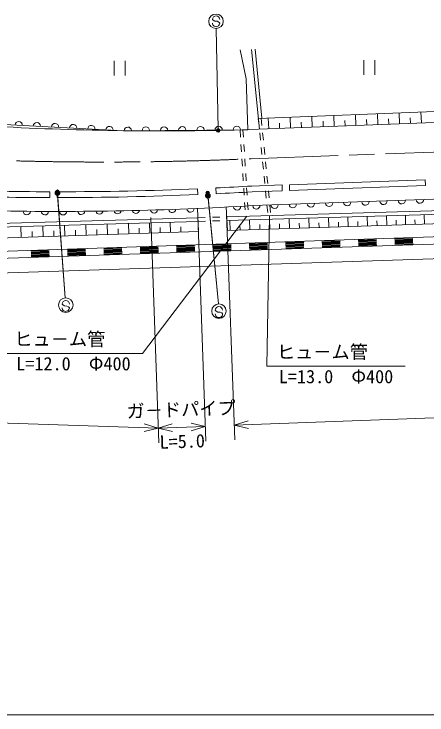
# Model space of a CAD drawing. Units: millimetres, scale not verified. Extents: x 40000 to 680000, y 20000 to 380000.
# Drawn here: x 104042 to 160786, y 205000 to 301339 of the extents above; entities that cross this region are included whole.
import ezdxf
from ezdxf.enums import TextEntityAlignment as Align

# ---------------------------------------------------------------- set-up
doc = ezdxf.new("R2010")
doc.units = ezdxf.units.MM
doc.header["$LTSCALE"] = 1000
doc.header["$PDMODE"] = 32
doc.header["$PDSIZE"] = 500
doc.linetypes.add('CHAIN', pattern=[18.5, 12, -1.5, 3.5, -1.5])
for name, color, linetype, lineweight in [('M-BGD', 7, 'Continuous', 13), ('M-BMK', 2, 'CHAIN', 13), ('M-STR-HTXT', 7, 'Continuous', 13), ('M-STR-STRC', 7, 'Continuous', 13), ('M-TTL-BAND', 7, 'Continuous', 13)]:
    doc.layers.add(name, color=color, linetype=linetype, lineweight=lineweight)
doc.styles.add('@ＭＳ ゴシック', font='')
doc.styles.add('ＭＳ ゴシック', font='')
doc.styles.get('@ＭＳ ゴシック').set_extended_font_data('@MS Gothic')
doc.styles.get('ＭＳ ゴシック').set_extended_font_data('MS Gothic')

msp = doc.modelspace()

# ---------------------------------------------------------------- hatches: boundary and pattern name
at = {"layer": 'M-STR-STRC'}
for points in [[(109980, 277147), (109912, 277136), (109846, 277113), (109785, 277079), (109731, 277035), (109685, 276982), (109650, 276922), (109625, 276857), (109612, 276788), (109611, 276719), (109622, 276650), (109645, 276584), (109679, 276523), (109723, 276469), (109776, 276424), (109836, 276388), (109901, 276363), (109969, 276350), (110039, 276349), (110108, 276360), (110174, 276383), (110235, 276417), (110289, 276461), (110334, 276514), (110370, 276574), (110395, 276639), (110408, 276708), (110409, 276777), (110397, 276846), (110374, 276912), (110340, 276973), (110296, 277027), (110244, 277072), (110184, 277108), (110119, 277133), (110050, 277146)], [(130646, 276761), (130577, 276748), (130512, 276724), (130452, 276688), (130399, 276643), (130355, 276589), (130321, 276529), (130298, 276463), (130286, 276394), (130287, 276324), (130300, 276256), (130324, 276190), (130360, 276130), (130405, 276077), (130459, 276033), (130520, 275999), (130585, 275976), (130654, 275964), (130724, 275965), (130792, 275978), (130858, 276002), (130918, 276038), (130971, 276083), (131015, 276137), (131049, 276198), (131072, 276264), (131084, 276332), (131083, 276402), (131070, 276471), (131046, 276536), (131010, 276596), (130965, 276649), (130911, 276693), (130850, 276727), (130785, 276751), (130716, 276762)]]:
    msp.add_hatch(color=256, dxfattribs=at).paths.add_polyline_path(points)

# ---------------------------------------------------------------- linework, layer by layer
at = {"layer": 'M-BGD'}
for p, q in [((135122, 296438), (135952, 292437)), ((137756, 285497), (136663, 296460)), ((138107, 287012), (137160, 296510)), ((117825, 294898), (117825, 292898)), ((119325, 294898), (119325, 292898)), ((152128, 294986), (152128, 292986)), ((153628, 294986), (153628, 292986)), ((135952, 292437), (136162, 285438)), ((214402, 290018), (137607, 286993)), ((119086, 285301), (84498, 287135)), ((142035, 285666), (141976, 287165)), ((145032, 285784), (144973, 287283)), ((148030, 285902), (147971, 287401)), ((151028, 286020), (150969, 287519)), ((154025, 286138), (153966, 287637)), ((157023, 286256), (156964, 287755)), ((160021, 286375), (159962, 287873)), ((166897, 286645), (136462, 285446)), ((137607, 286993), (137706, 285998)), ((138007, 287008), (138106, 286013)), ((138978, 287047), (139037, 285548)), ((140536, 285607), (140506, 286356)), ((143533, 285725), (143504, 286474)), ((146531, 285843), (146502, 286593)), ((149529, 285961), (149499, 286711)), ((152527, 286079), (152497, 286829)), ((155524, 286197), (155495, 286947)), ((158522, 286316), (158492, 287065)), ((136162, 285438), (119086, 285301)), ((135102, 285409), (135165, 284411)), ((135502, 285419), (135565, 284421)), ((137805, 285003), (137904, 284007)), ((138205, 285018), (138305, 284023)), ((135228, 283413), (135291, 282415)), ((135628, 283423), (135691, 282425)), ((341705, 282324), (136835, 275003)), ((138004, 283012), (138103, 282017)), ((138404, 283028), (138503, 282033)), ((135354, 281417), (135417, 280419)), ((135754, 281427), (135817, 280429)), ((138202, 281022), (138301, 280027)), ((138602, 281038), (138702, 280043)), ((95637, 268512), (443487, 280089)), ((135480, 279421), (135543, 278423)), ((135880, 279431), (135943, 278433)), ((95635, 267511), (443515, 279090)), ((138400, 279032), (138500, 278037)), ((138801, 279048), (138900, 278053)), ((141874, 277885), (160551, 278552)), ((160551, 278552), (160580, 277753)), ((270019, 277475), (133268, 273460)), ((136739, 277701), (140875, 277849)), ((140903, 277050), (140875, 277849)), ((141874, 277885), (141903, 277085)), ((141903, 277085), (160580, 277753)), ((95702, 265513), (443572, 277090)), ((108983, 276109), (108985, 276909)), ((109985, 276108), (109985, 276758)), ((110009, 276759), (111069, 262335)), ((129302, 276521), (129267, 277321)), ((130661, 276612), (132137, 261508)), ((131803, 276635), (131765, 277434)), ((270036, 276975), (133293, 272960)), ((133364, 271569), (305836, 277309)), ((135605, 277425), (135668, 276427)), ((136006, 277435), (136068, 276437)), ((136777, 276902), (140903, 277050)), ((138599, 277042), (138698, 276047)), ((138999, 277058), (139098, 276063)), ((129257, 274618), (129392, 271436)), ((133199, 274803), (133364, 271569)), ((135731, 275429), (135794, 274431)), ((136131, 275439), (136194, 274441)), ((138797, 275052), (138897, 274057)), ((139198, 275068), (139297, 274073)), ((155247, 272297), (155204, 273604)), ((157855, 272384), (157812, 273680)), ((160443, 272470), (160400, 273756)), ((129311, 273344), (101245, 272519)), ((129332, 272844), (101250, 272019)), ((122693, 271214), (122645, 272648)), ((125556, 271309), (125508, 272732)), ((129311, 273344), (130310, 273373)), ((129332, 272844), (130331, 272873)), ((131310, 273402), (132309, 273432)), ((131331, 272903), (132331, 272932)), ((133701, 272972), (133742, 271581)), ((136419, 273052), (136460, 271672)), ((139137, 273132), (139178, 271762)), ((141895, 271853), (141850, 273211)), ((144608, 271943), (144563, 273291)), ((145956, 271988), (145934, 272662)), ((147299, 272032), (147254, 273370)), ((148637, 272077), (148614, 272746)), ((149969, 272121), (149925, 273449)), ((151296, 272166), (151274, 272829)), ((152618, 272210), (152575, 273526)), ((153935, 272253), (153913, 272912)), ((156554, 272340), (156532, 272994)), ((159151, 272427), (159130, 273075)), ((105038, 270626), (104988, 272129)), ((108039, 270726), (107989, 272217)), ((111016, 270825), (110966, 272305)), ((113969, 270923), (113921, 272391)), ((115438, 270972), (115413, 271706)), ((116900, 271021), (116852, 272477)), ((118357, 271069), (118333, 271798)), ((119808, 271118), (119760, 272563)), ((121253, 271166), (121229, 271888)), ((124127, 271261), (124103, 271978)), ((126979, 271356), (126955, 272068)), ((135081, 272319), (135101, 271626)), ((137799, 272404), (137819, 271717)), ((140516, 272490), (140537, 271807)), ((143254, 271898), (143232, 272577)), ((95639, 270313), (129392, 271436)), ((106541, 270676), (106516, 271428)), ((109530, 270775), (109505, 271521)), ((112495, 270874), (112471, 271614)), ((136356, 269767), (138855, 269850)), ((136360, 269667), (138858, 269750)), ((141354, 269934), (143852, 270017)), ((141357, 269834), (143855, 269917)), ((141360, 269734), (143859, 269817)), ((146351, 270100), (148849, 270183)), ((146354, 270000), (148853, 270083)), ((146357, 269900), (148856, 269983)), ((146361, 269800), (148859, 269883)), ((146364, 269700), (148863, 269783)), ((151348, 270266), (153847, 270349)), ((151351, 270166), (153850, 270249)), ((151355, 270066), (153853, 270149)), ((151358, 269966), (153857, 270049)), ((151361, 269866), (153860, 269950)), ((151365, 269766), (153863, 269850)), ((151368, 269667), (153867, 269750)), ((156345, 270432), (158844, 270516)), ((156349, 270333), (158847, 270416)), ((156352, 270233), (158851, 270316)), ((156355, 270133), (158854, 270216)), ((156359, 270033), (158857, 270116)), ((156362, 269933), (158860, 270016)), ((156365, 269833), (158864, 269916)), ((156369, 269733), (158867, 269816)), ((106373, 268769), (108872, 268852)), ((111370, 268936), (113869, 269019)), ((111373, 268836), (113872, 268919)), ((111377, 268736), (113875, 268819)), ((116367, 269102), (118866, 269185)), ((116371, 269002), (118869, 269085)), ((116374, 268902), (118873, 268985)), ((116377, 268802), (118876, 268885)), ((121365, 269268), (123863, 269351)), ((121368, 269168), (123867, 269251)), ((121371, 269068), (123870, 269152)), ((121375, 268968), (123873, 269052)), ((121378, 268868), (123877, 268952)), ((121381, 268769), (123880, 268852)), ((126362, 269435), (128860, 269518)), ((126365, 269335), (128864, 269418)), ((126368, 269235), (128867, 269318)), ((126372, 269135), (128870, 269218)), ((126375, 269035), (128874, 269118)), ((126378, 268935), (128877, 269018)), ((126382, 268835), (128880, 268918)), ((126385, 268735), (128884, 268818)), ((131359, 269601), (133858, 269684)), ((131362, 269501), (133861, 269584)), ((131366, 269401), (133864, 269484)), ((131369, 269301), (133868, 269384)), ((131372, 269201), (133871, 269284)), ((131376, 269101), (133874, 269184)), ((131379, 269001), (133878, 269084)), ((131382, 268901), (133881, 268984)), ((131386, 268801), (133884, 268884)), ((136363, 269567), (138862, 269650)), ((136366, 269467), (138865, 269551)), ((136370, 269367), (138868, 269451)), ((136373, 269267), (138872, 269351)), ((136376, 269168), (138875, 269251)), ((136380, 269068), (138878, 269151)), ((136383, 268968), (138882, 269051)), ((141364, 269634), (143862, 269717)), ((141367, 269534), (143865, 269617)), ((141370, 269434), (143869, 269517)), ((141373, 269334), (143872, 269417)), ((141377, 269234), (143875, 269317)), ((141380, 269134), (143879, 269217)), ((146367, 269600), (148866, 269683)), ((146371, 269500), (148869, 269583)), ((146374, 269400), (148873, 269483)), ((146377, 269300), (148876, 269383)), ((151371, 269567), (153870, 269650)), ((151375, 269467), (153873, 269550)), ((156372, 269633), (158870, 269716)), ((106376, 268669), (108875, 268753)), ((106380, 268569), (108878, 268653)), ((106383, 268469), (108881, 268553)), ((106386, 268370), (108885, 268453)), ((106390, 268270), (108888, 268353)), ((106393, 268170), (108891, 268253)), ((106396, 268070), (108895, 268153)), ((106400, 267970), (108898, 268053)), ((111380, 268636), (113879, 268719)), ((111383, 268536), (113882, 268619)), ((111387, 268436), (113885, 268519)), ((111390, 268336), (113889, 268419)), ((111393, 268236), (113892, 268319)), ((111397, 268136), (113895, 268219)), ((116381, 268702), (118879, 268785)), ((116384, 268602), (118883, 268685)), ((116387, 268502), (118886, 268585)), ((116391, 268402), (118889, 268485)), ((116394, 268302), (118893, 268386)), ((121385, 268669), (123883, 268752)), ((121388, 268569), (123887, 268652)), ((121391, 268469), (123890, 268552)), ((126388, 268635), (128887, 268718)), ((110751, 261349), (110652, 261467)), ((110751, 261349), (110652, 261467)), ((110996, 261210), (110751, 261349)), ((110996, 261210), (110751, 261349)), ((111297, 261207), (110996, 261210)), ((111297, 261207), (110996, 261210)), ((111542, 261096), (111297, 261207)), ((111542, 261096), (111297, 261207)), ((111648, 260959), (111542, 261096)), ((111648, 260959), (111542, 261096)), ((131801, 260511), (131702, 260629)), ((131801, 260511), (131702, 260629)), ((132046, 260372), (131801, 260511)), ((132046, 260372), (131801, 260511)), ((132347, 260369), (132046, 260372)), ((132347, 260369), (132046, 260372)), ((132592, 260257), (132347, 260369)), ((132592, 260257), (132347, 260369)), ((132698, 260121), (132592, 260257)), ((132698, 260121), (132592, 260257))]:
    msp.add_line(p, q, dxfattribs=at)
for centre, radius in [((109998, 276908), 150), ((109998, 276908), 120), ((109998, 276908), 90), ((109998, 276908), 60), ((109998, 276908), 30), ((130646, 276761), 150), ((130646, 276761), 120), ((130646, 276761), 90), ((130646, 276761), 60), ((130646, 276761), 30), ((111151, 261338), 1000), ((111151, 261338), 1000), ((132201, 260500), 1000), ((132201, 260500), 1000)]:
    msp.add_circle(centre, radius, dxfattribs=at)
for centre, radius, start, end in [((104683, 286065), 500, 356.96575, 176.96575), ((107179, 285933), 500, 356.96575, 176.96575), ((109676, 285800), 500, 356.96575, 176.96575), ((112172, 285668), 500, 356.96575, 176.96575), ((124316, 699897), 414628, 266.88249, 271.67866), ((114669, 285536), 500, 356.96575, 176.96575), ((117165, 285403), 500, 356.96575, 176.96575), ((119663, 285306), 500, 0.45719, 180.45719), ((122163, 285326), 500, 0.45719, 180.45719), ((124662, 285346), 500, 0.45719, 180.45719), ((127162, 285366), 500, 0.45719, 180.45719), ((129662, 285386), 500, 0.45719, 180.45719), ((132162, 285406), 500, 0.45719, 180.45719), ((134662, 285426), 500, 0.45719, 180.45719), ((109927, 730429), 453521, 272.75997, 273.38929), ((109927, 730429), 453521, 268.93222, 269.88102), ((109927, 730429), 454321, 270.00735, 272.44413), ((109927, 730429), 453521, 270.0263, 272.44413), ((109927, 730429), 454321, 272.75997, 273.38811), ((109927, 730429), 454321, 268.93222, 269.88102), ((152326, 275557), 500, 182.04657, 2.04657), ((154824, 275646), 500, 182.04657, 2.04657), ((157322, 275735), 500, 182.04657, 2.04657), ((159821, 275824), 500, 182.04657, 2.04657), ((109927, 730121), 455912, 268.92668, 273.38361), ((128282, 274597), 500, 184.49181, 0.12318), ((134697, 274885), 500, 183.15475, 3.15475), ((137335, 275021), 500, 182.04657, 2.04657), ((139833, 275110), 500, 182.04657, 2.04657), ((142332, 275199), 500, 182.04657, 2.04657), ((144830, 275289), 500, 182.04657, 2.04657), ((147329, 275378), 500, 182.04657, 2.04657), ((149827, 275467), 500, 182.04657, 2.04657), ((105787, 274246), 500, 181.66557, 357.29373), ((108287, 274225), 500, 181.32263, 358.26505), ((110787, 274221), 500, 181.44726, 358.76876), ((113286, 274275), 500, 186.60739, 354.23695), ((115785, 274329), 500, 190.21624, 351.25652), ((118285, 274382), 500, 192.25071, 349.85053), ((120784, 274436), 500, 192.68804, 350.0417), ((123284, 274490), 500, 191.52628, 351.83193), ((125783, 274544), 500, 188.78587, 355.20078), ((111152, 261463), 500, 359.55488, 179.55488), ((111152, 261463), 500, 359.55488, 179.55488), ((132202, 260625), 500, 359.55488, 179.55488), ((132202, 260625), 500, 359.55488, 179.55488), ((111148, 260963), 500, 179.55488, 359.55488), ((111148, 260963), 500, 179.55488, 359.55488), ((132198, 260125), 500, 179.55488, 359.55488), ((132198, 260125), 500, 179.55488, 359.55488)]:
    msp.add_arc(centre, radius, start, end, dxfattribs=at)
for p in [(109998, 276908), (130646, 276761)]:
    msp.add_point(p, dxfattribs=at)
at = {"layer": 'M-BMK'}
msp.add_line((136605, 281449), (165836, 282494), dxfattribs=at)
msp.add_arc((116355, 730993), 450000, 263.76206, 272.57921, dxfattribs=at)
at = {"layer": 'M-STR-HTXT'}
for p, q in [((138788, 252928), (139133, 273632)), ((121707, 254697), (136053, 273541)), ((102707, 254697), (121707, 254697)), ((138788, 252928), (157788, 252928))]:
    msp.add_line(p, q, dxfattribs=at)
at = {"layer": 'M-STR-STRC'}
for p, q in [((131403, 300479), (131304, 300597)), ((131648, 300340), (131403, 300479)), ((131949, 300337), (131648, 300340)), ((132194, 300225), (131949, 300337)), ((132300, 300089), (132194, 300225)), ((132077, 285491), (131817, 299339)), ((110039, 276349), (111069, 262335)), ((130724, 275965), (132137, 261508)), ((129292, 273619), (130387, 242638)), ((133235, 273803), (134366, 242824)), ((122829, 273391), (123924, 242410)), ((226232, 248178), (134293, 244823)), ((123853, 244409), (62581, 246505)), ((123853, 244409), (121940, 244992)), ((125765, 244994), (123853, 244409)), ((130316, 244637), (128367, 245086)), ((136205, 245410), (134293, 244823)), ((134293, 244823), (136243, 244376)), ((121905, 243957), (123853, 244409)), ((123853, 244409), (130316, 244637)), ((123853, 244409), (125802, 243959)), ((128404, 244051), (130316, 244637))]:
    msp.add_line(p, q, dxfattribs=at)
for centre, radius in [((131799, 300339), 1000), ((132080, 285341), 150), ((132080, 285341), 120), ((132080, 285341), 90), ((132080, 285341), 60), ((132080, 285341), 30)]:
    msp.add_circle(centre, radius, dxfattribs=at)
for centre, start, end in [((131804, 300593), 359.55488, 179.55488), ((131800, 300093), 179.55488, 359.55488)]:
    msp.add_arc(centre, 500, start, end, dxfattribs=at)
msp.add_point((132080, 285341), dxfattribs=at)
at = {"layer": 'M-TTL-BAND'}
msp.add_line((40000, 205000), (579000, 205000), dxfattribs=at)

# ---------------------------------------------------------------- texts
at = {"layer": 'M-STR-HTXT', "style": 'ＭＳ ゴシック'}
for p in [(104082, 255197), (140163, 253428)]:
    msp.add_text('ヒュ－ム管', height=1833, dxfattribs=at).set_placement(p, align=Align.BOTTOM_LEFT)
for s, p in [('L=12.0\u3000Φ400', (112207, 254197)), ('L=13.0\u3000Φ400', (148288, 252428))]:
    msp.add_text(s, height=1833, dxfattribs=at).set_placement(p, align=Align.TOP_CENTER)
at = {"layer": 'M-STR-STRC', "style": 'ＭＳ ゴシック'}
msp.add_text('ガ－ドパイプ', height=1833, rotation=2.024, dxfattribs=at).set_placement((127049, 245522), align=Align.BOTTOM_CENTER)
at = {"layer": 'M-STR-STRC', "style": '@ＭＳ ゴシック'}
msp.add_text('L=5.0', height=1833, rotation=2.024, dxfattribs=at).set_placement((127120, 243523), align=Align.TOP_CENTER)

doc.saveas('drawing.dxf')
